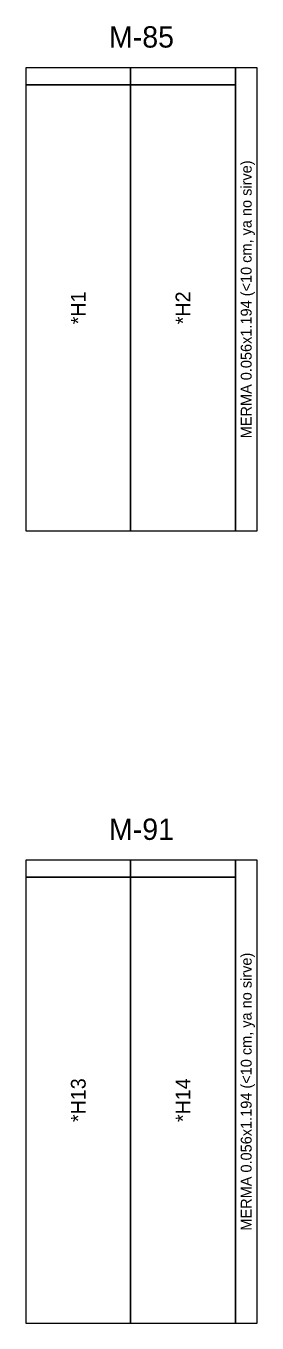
# Model space of a CAD drawing. Header units: metres. Extents: x 478.4 to 564, y -144.7 to -79.7.
# Drawn here: x 558.932 to 559.528, y -102.948 to -99.602 of the extents above; entities that cross this region are included whole.
import ezdxf
from ezdxf.enums import TextEntityAlignment as Align

# ---------------------------------------------------------------- set-up
doc = ezdxf.new("R2010")
doc.units = ezdxf.units.M
for name, color, linetype in [('ESCALERA-REGADERA-ZOCLO', 6, 'Continuous'), ('ESCALERA-REGADERA-ZOCLO-TEXTO', 7, 'Continuous'), ('MORET', 30, 'Continuous'), ('MORET-FALTANTES', 6, 'Continuous'), ('PLAN-CORTE-DESPERDICIO', 1, 'Continuous')]:
    doc.layers.add(name, color=color, linetype=linetype)

msp = doc.modelspace()

# ---------------------------------------------------------------- linework, layer by layer
at = {"layer": 'ESCALERA-REGADERA-ZOCLO'}
for points in [[(558.9322, -100.9044), (559.2022, -100.9044), (559.2022, -99.7544), (558.9322, -99.7544)], [(558.9322, -102.9484), (559.2022, -102.9484), (559.2022, -101.7984), (558.9322, -101.7984)]]:
    msp.add_lwpolyline(points, close=True, dxfattribs=at)
at = {"layer": 'MORET'}
for points in [[(558.9322, -100.9044), (559.5282, -100.9044), (559.5282, -99.7104), (558.9322, -99.7104)], [(558.9322, -102.9484), (559.5282, -102.9484), (559.5282, -101.7544), (558.9322, -101.7544)]]:
    msp.add_lwpolyline(points, close=True, dxfattribs=at)
at = {"layer": 'MORET-FALTANTES'}
for points in [[(559.2022, -100.9044), (559.4722, -100.9044), (559.4722, -99.7544), (559.2022, -99.7544)], [(559.2022, -102.9484), (559.4722, -102.9484), (559.4722, -101.7984), (559.2022, -101.7984)]]:
    msp.add_lwpolyline(points, close=True, dxfattribs=at)
at = {"layer": 'PLAN-CORTE-DESPERDICIO'}
for points in [[(558.9322, -99.7544), (559.2022, -99.7544), (559.2022, -99.7104), (558.9322, -99.7104)], [(559.2022, -99.7544), (559.4722, -99.7544), (559.4722, -99.7104), (559.2022, -99.7104)], [(559.4722, -100.9044), (559.5282, -100.9044), (559.5282, -99.7104), (559.4722, -99.7104)], [(558.9322, -101.7984), (559.2022, -101.7984), (559.2022, -101.7544), (558.9322, -101.7544)], [(559.2022, -101.7984), (559.4722, -101.7984), (559.4722, -101.7544), (559.2022, -101.7544)], [(559.4722, -102.9484), (559.5282, -102.9484), (559.5282, -101.7544), (559.4722, -101.7544)]]:
    msp.add_lwpolyline(points, close=True, dxfattribs=at)

# ---------------------------------------------------------------- texts
at = {"layer": 'ESCALERA-REGADERA-ZOCLO-TEXTO'}
for s, p in [('M-85', (559.2302, -99.6304)), ('M-91', (559.2302, -101.6744))]:
    msp.add_text(s, height=0.055, dxfattribs=at).set_placement(p, align=Align.MIDDLE_CENTER)
for s, height, p in [('MERMA 0.056x1.194 (<10 cm, ya no sirve)', 0.028, (559.5002, -100.3074)), ('*H1', 0.038, (559.0672, -100.3294)), ('*H2', 0.038, (559.3372, -100.3294)), ('MERMA 0.056x1.194 (<10 cm, ya no sirve)', 0.028, (559.5002, -102.3514)), ('*H13', 0.038, (559.0672, -102.3734)), ('*H14', 0.038, (559.3372, -102.3734))]:
    msp.add_text(s, height=height, rotation=90, dxfattribs=at).set_placement(p, align=Align.MIDDLE_CENTER)

doc.saveas('drawing.dxf')
